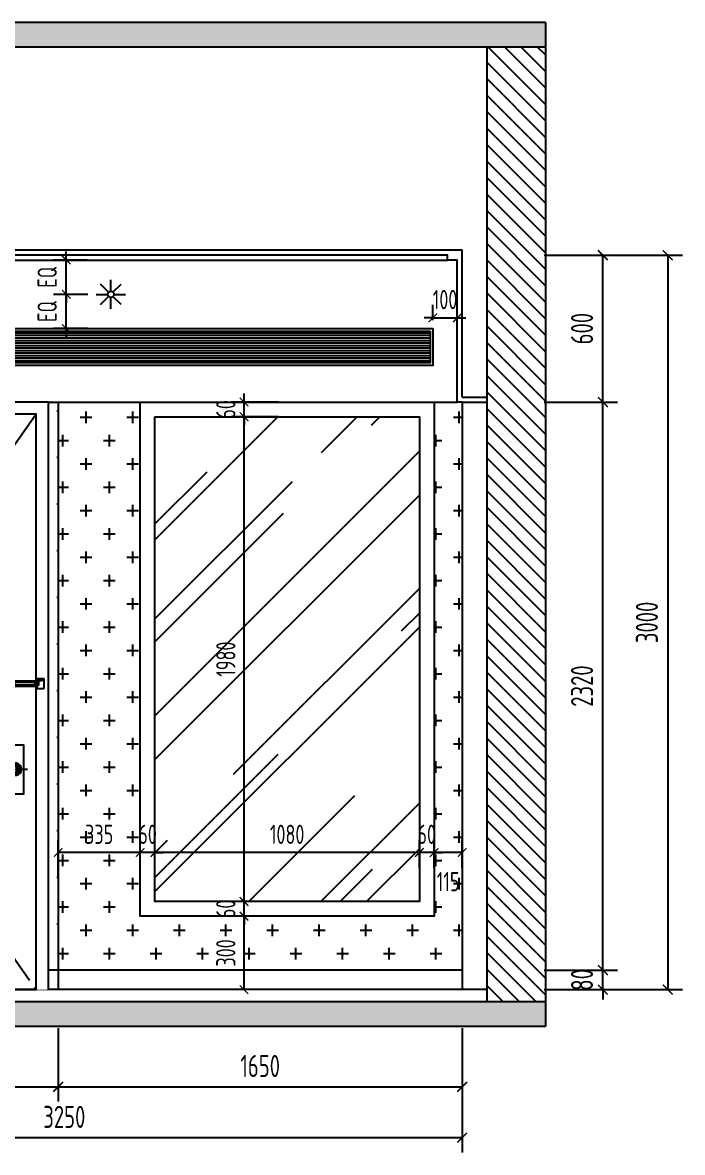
# Model space of a CAD drawing. Header units: millimetres. Extents: x 84706 to 155398, y -6776 to 36429.
# Drawn here: x 132734 to 135428, y 21572 to 26187 of the extents above; entities that cross this region are included whole.
import ezdxf

# ---------------------------------------------------------------- set-up
doc = ezdxf.new("R2010")
doc.units = ezdxf.units.MM
doc.set_wipeout_variables(frame=1)
doc.linetypes.add('HIDDEN2', pattern=[0.1875, 0.125, -0.0625])
doc.linetypes.add('门开启线', pattern=[246.186284, 154.07819, -35.789775, 5.864009, -50.45431])
doc.layers.get('Defpoints').update_dxf_attribs({"color": 250})
for name, color, linetype in [('DD2-【地坪造型线】Floor', 251, 'Continuous'), ('EE1-【立面造型线（近看）】Elevation modelling line', 144, 'Continuous'), ('EE5-【立面楼板、墙体】Eloorslab_wall', 150, 'Continuous'), ('EE7-【立面填充】Hatch', 250, 'Continuous'), ('EE8-【立面完成线】Finish', 20, 'Continuous'), ('EL-FURN', 30, 'Continuous'), ('EL-立面看线', 30, 'Continuous'), ('EL-立面看线(稍粗）', 1, 'Continuous'), ('EL-立面细线', 142, 'Continuous'), ('EL-立面造型', 30, 'Continuous'), ('P-04-天花Ceiling AC', 14, 'Continuous'), ('P-04-天花Ceiling Lighting', 1, 'Continuous'), ('STEEL', 142, 'Continuous')]:
    doc.layers.add(name, color=color, linetype=linetype)
doc.styles.add('尺寸标注', font='ARCHS.SHX', dxfattribs={"width": 0.8})
doc.dimstyles.new('海龙1：25', dxfattribs={"dimscale": 25, "dimtxt": 2.25, "dimasz": 1, "dimexe": 1.5, "dimexo": 1, "dimgap": 1, "dimtad": 1, "dimdec": 0, "dimrnd": 5, "dimdsep": 46, "dimtxsty": '尺寸标注', "dimblk": 'ARCHTICK', "dimblk1": 'ARCHTICK', "dimblk2": 'ARCHTICK', "dimcen": 1, "dimclrd": 44, "dimclre": 44, "dimclrt": 2, "dimadec": 0, "dimazin": 0, "dimtfac": 1, "dimtdec": 0, "dimtix": 1, "dimtmove": 2, "dimatfit": 3, "dimldrblk": 'hl_arrow2', "dimfxl": 0, "dimarcsym": 0})

# ---------------------------------------------------------------- blocks, each defined once
blk = doc.blocks.new('*U845')
at = {"layer": 'EE7-【立面填充】Hatch'}
h = blk.add_hatch(dxfattribs=at)
h.set_pattern_fill('YPSGT-钢筋混凝土', color=256, scale=200, pattern_type=2)
h.set_pattern_definition([(45, (59659.6, 1136.84), (-28.284271, 28.284271), []), (50, (59659.6, 1136.84), (143.45204, -12.55044), [15, -165]), (355, (59659.6, 1136.84), (-27.75027, 150.43842), [12, -132]), (100.4514, (59671.55, 1135.8), (115.70187, 137.8879), [12.74804, -140.22842]), (46.1842, (59659.6, 1176.84), (213.44822, -33.1038), [22.5, -247.5]), (96.6356, (59677.39, 1174.08), (186.93254, 194.82358), [19.12206, -210.3426]), (351.1842, (59659.6, 1176.84), (186.9324, 194.82373), [18, -198]), (21, (59679.6, 1166.84), (119.38141, -80.52379), [15, -165]), (326, (59679.6, 1166.84), (48.66306, 145.03), [12, -132]), (71.4514, (59689.55, 1160.13), (168.04452, 64.5061), [12.74804, -140.22842]), (37.5, (59659.6, 1136.84), (2.431971, 66.57877), [0, -130.4, 0, -134, 0, -132.5]), (7.5, (59659.6, 1136.84), (52.613907, 78.882342), [0, -76.4, 0, -127.4, 0, -50.5]), (327.5, (59615, 1136.84), (106.764487, -4.510974), [0, -50, 0, -156, 0, -207]), (317.5, (59595, 1136.84), (116.637234, 20.020996), [0, -65, 0, -103.6, 0, -147])])
h.paths.add_polyline_path([(152339.9, -85929), (148509.9, -85929), (148509.9, -86029), (152339.9, -86029)])
h.paths.add_polyline_path([(152339.9, -82029), (152339.9, -81929), (148509.9, -81929), (148509.9, -82029)])
h = blk.add_hatch(dxfattribs=at)
h.set_pattern_fill('ANSI31', color=256, scale=15)
h.set_pattern_definition([(45, (153217.076, -84447.61), (-33.67596, 33.67596), [])])
h.paths.add_polyline_path([(152339.9, -85929), (152339.9, -82029), (152099.9, -82029), (152099.9, -85929)])
h.paths.add_polyline_path([(148509.9, -85929), (148749.9, -85929), (148749.9, -82029), (148509.9, -82029)])
at = {"layer": 'EE5-【立面楼板、墙体】Eloorslab_wall'}
for p, q in [((148509.9, -81929), (148509.9, -86029)), ((148509.9, -81929), (152339.9, -81929)), ((152339.9, -81929), (152339.9, -82029)), ((148509.9, -82029), (152339.9, -82029)), ((148749.9, -82029), (148749.9, -85929)), ((152099.9, -82029), (152099.9, -85929)), ((152339.9, -82029), (152339.9, -85929)), ((148509.9, -85929), (152339.9, -85929)), ((152339.9, -85929), (152339.9, -86029)), ((148509.9, -86029), (152339.9, -86029))]:
    blk.add_line(p, q, dxfattribs=at)
at = {"layer": 'EE8-【立面完成线】Finish'}
blk.add_line((148749.9, -85879), (152099.9, -85879), dxfattribs=at)
blk = doc.blocks.new('MT顶部喷淋')
at = {"layer": 'P-04-天花Ceiling Lighting', "color": 1}
for p, q in [((0, 25), (0, 118.7)), ((-17.7, 17.7), (-83.9, 83.9)), ((17.7, 17.7), (83.9, 83.9)), ((118.7, 0), (25, 0)), ((-25, 0), (-118.7, 0)), ((-83.9, -83.9), (-17.7, -17.7)), ((0, -118.7), (0, -25)), ((83.9, -83.9), (17.7, -17.7))]:
    blk.add_line(p, q, dxfattribs=at)
at = {"layer": 'P-04-天花Ceiling Lighting', "color": 1, "extrusion": (0, 0, -1)}
blk.add_ellipse((0, 0), major_axis=(-17.7, 17.7), ratio=1, start_param=5.890193371362064, end_param=12.17337867854165, dxfattribs=at)
blk = doc.blocks.new('_ArchTick')
at = {"color": 2, "linetype": 'ByBlock', "const_width": 0.15}
blk.add_lwpolyline([(-0.5, -0.5), (0.5, 0.5)], dxfattribs=at)
blk = doc.blocks.new('*D875')
at = {"layer": 'Defpoints', "color": 0, "transparency": 16777216}
for p in [(131879.1, 22236.7), (132879.1, 22236.7), (132879.1, 21839.8)]:
    blk.add_point(p, dxfattribs=at)
at = {"layer": 'EE1-【立面造型线（近看）】Elevation modelling line', "color": 44, "lineweight": -2, "transparency": 16777216}
for p, q in [((131879.1, 22079.8), (131879.1, 21779.8)), ((132879.1, 22079.8), (132879.1, 21779.8)), ((131879.1, 21839.8), (132879.1, 21839.8))]:
    blk.add_line(p, q, dxfattribs=at)
at = {"layer": 'EE1-【立面造型线（近看）】Elevation modelling line', "color": 44, "lineweight": -2, "transparency": 16777216, "xscale": 40, "yscale": 40, "zscale": 40, "rotation": 180}
blk.add_blockref('_ArchTick', (131879.1, 21839.8), dxfattribs=at)
at = {"layer": 'EE1-【立面造型线（近看）】Elevation modelling line', "color": 44, "lineweight": -2, "transparency": 16777216, "xscale": 40, "yscale": 40, "zscale": 40}
blk.add_blockref('_ArchTick', (132879.1, 21839.8), dxfattribs=at)
at = {"layer": 'EE1-【立面造型线（近看）】Elevation modelling line', "color": 2, "transparency": 16777216, "insert": (132379.1, 21924.8), "char_height": 90, "attachment_point": 5, "style": '尺寸标注'}
blk.add_mtext('1000', dxfattribs=at)
blk = doc.blocks.new('hl_arrow2')
at = {"color": 2}
blk.add_line((-0.22, 0), (-1, 0), dxfattribs=at)
blk.add_lwpolyline([(-0.22, 0), (-0.86, -0.69), (-0.65, -0.86), (0, 0), (-0.65, 0.86), (-0.86, 0.69)], close=True, dxfattribs=at)
for points in [[(-0.86, 0.69), (-0.65, 0.86), (-0.22, 0), (0, 0)], [(-0.86, -0.69), (-0.65, -0.86), (-0.22, 0), (0, 0)]]:
    blk.add_solid(points, dxfattribs=at)
blk = doc.blocks.new('*D876')
at = {"layer": 'Defpoints', "color": 0, "transparency": 16777216}
for p in [(132879.1, 22236.7), (134529.1, 22236.7), (134529.1, 21839.8)]:
    blk.add_point(p, dxfattribs=at)
at = {"layer": 'EE1-【立面造型线（近看）】Elevation modelling line', "color": 44, "lineweight": -2, "transparency": 16777216}
for p, q in [((132879.1, 22079.8), (132879.1, 21779.8)), ((134529.1, 22079.8), (134529.1, 21779.8)), ((132879.1, 21839.8), (134529.1, 21839.8))]:
    blk.add_line(p, q, dxfattribs=at)
at = {"layer": 'EE1-【立面造型线（近看）】Elevation modelling line', "color": 44, "lineweight": -2, "transparency": 16777216, "xscale": 40, "yscale": 40, "zscale": 40, "rotation": 180}
blk.add_blockref('_ArchTick', (132879.1, 21839.8), dxfattribs=at)
at = {"layer": 'EE1-【立面造型线（近看）】Elevation modelling line', "color": 44, "lineweight": -2, "transparency": 16777216, "xscale": 40, "yscale": 40, "zscale": 40}
blk.add_blockref('_ArchTick', (134529.1, 21839.8), dxfattribs=at)
at = {"layer": 'EE1-【立面造型线（近看）】Elevation modelling line', "color": 2, "transparency": 16777216, "insert": (133704.1, 21924.8), "char_height": 90, "attachment_point": 5, "style": '尺寸标注'}
blk.add_mtext('1650', dxfattribs=at)
blk = doc.blocks.new('*D887')
at = {"layer": 'Defpoints', "color": 0, "transparency": 16777216}
for p in [(131279.1, 22236.7), (134529.1, 22236.7), (131279.1, 21631.9)]:
    blk.add_point(p, dxfattribs=at)
at = {"layer": 'EE1-【立面造型线（近看）】Elevation modelling line', "color": 44, "lineweight": -2, "transparency": 16777216}
for p, q in [((131279.1, 21871.9), (131279.1, 21571.9)), ((134529.1, 21871.9), (134529.1, 21571.9)), ((134529.1, 21631.9), (131279.1, 21631.9))]:
    blk.add_line(p, q, dxfattribs=at)
at = {"layer": 'EE1-【立面造型线（近看）】Elevation modelling line', "color": 44, "lineweight": -2, "transparency": 16777216, "xscale": 40, "yscale": 40, "zscale": 40, "rotation": 180}
blk.add_blockref('_ArchTick', (131279.1, 21631.9), dxfattribs=at)
at = {"layer": 'EE1-【立面造型线（近看）】Elevation modelling line', "color": 44, "lineweight": -2, "transparency": 16777216, "xscale": 40, "yscale": 40, "zscale": 40}
blk.add_blockref('_ArchTick', (134529.1, 21631.9), dxfattribs=at)
at = {"layer": 'EE1-【立面造型线（近看）】Elevation modelling line', "color": 2, "transparency": 16777216, "insert": (132904.1, 21716.9), "char_height": 90, "attachment_point": 5, "style": '尺寸标注'}
blk.add_mtext('3250', dxfattribs=at)
blk = doc.blocks.new('*D901')
at = {"layer": 'Defpoints', "color": 0, "transparency": 16777216}
for p in [(134529.1, 22316.7), (135103.5, 22316.7), (134529.1, 22236.7)]:
    blk.add_point(p, dxfattribs=at)
at = {"layer": 'EE1-【立面造型线（近看）】Elevation modelling line', "color": 44, "lineweight": -2, "transparency": 16777216}
for p, q in [((135103.5, 22316.7), (135103.5, 22356.7)), ((134863.5, 22316.7), (135163.5, 22316.7)), ((135103.5, 22236.7), (135103.5, 22316.7)), ((134863.5, 22236.7), (135163.5, 22236.7)), ((135103.5, 22236.7), (135103.5, 22196.7))]:
    blk.add_line(p, q, dxfattribs=at)
at = {"layer": 'EE1-【立面造型线（近看）】Elevation modelling line', "color": 44, "lineweight": -2, "transparency": 16777216, "xscale": 40, "yscale": 40, "zscale": 40}
for p, rotation in [((135103.5, 22316.7), 270), ((135103.5, 22236.7), 90)]:
    blk.add_blockref('_ArchTick', p, dxfattribs=dict(at, rotation=rotation))
at = {"layer": 'EE1-【立面造型线（近看）】Elevation modelling line', "color": 2, "transparency": 16777216, "insert": (135018.5, 22276.7), "char_height": 90, "attachment_point": 5, "rotation": 90, "style": '尺寸标注'}
blk.add_mtext('80', dxfattribs=at)
blk = doc.blocks.new('*D902')
at = {"layer": 'Defpoints', "color": 0, "transparency": 16777216}
for p in [(134509.1, 24636.7), (135103.5, 24636.7), (134529.1, 22316.7)]:
    blk.add_point(p, dxfattribs=at)
at = {"layer": 'EE1-【立面造型线（近看）】Elevation modelling line', "color": 44, "lineweight": -2, "transparency": 16777216}
for p, q in [((134863.5, 24636.7), (135163.5, 24636.7)), ((135103.5, 22316.7), (135103.5, 24636.7)), ((134863.5, 22316.7), (135163.5, 22316.7))]:
    blk.add_line(p, q, dxfattribs=at)
at = {"layer": 'EE1-【立面造型线（近看）】Elevation modelling line', "color": 44, "lineweight": -2, "transparency": 16777216, "xscale": 40, "yscale": 40, "zscale": 40}
for p, rotation in [((135103.5, 24636.7), 90), ((135103.5, 22316.7), 270)]:
    blk.add_blockref('_ArchTick', p, dxfattribs=dict(at, rotation=rotation))
at = {"layer": 'EE1-【立面造型线（近看）】Elevation modelling line', "color": 2, "transparency": 16777216, "insert": (135018.5, 23476.7), "char_height": 90, "attachment_point": 5, "rotation": 90, "style": '尺寸标注'}
blk.add_mtext('2320', dxfattribs=at)
blk = doc.blocks.new('*D903')
at = {"layer": 'Defpoints', "color": 0, "transparency": 16777216}
for p in [(134469.1, 25236.7), (135103.5, 25236.7), (134509.1, 24636.7)]:
    blk.add_point(p, dxfattribs=at)
at = {"layer": 'EE1-【立面造型线（近看）】Elevation modelling line', "color": 44, "lineweight": -2, "transparency": 16777216}
for p, q in [((134863.5, 25236.7), (135163.5, 25236.7)), ((135103.5, 24636.7), (135103.5, 25236.7)), ((134863.5, 24636.7), (135163.5, 24636.7))]:
    blk.add_line(p, q, dxfattribs=at)
at = {"layer": 'EE1-【立面造型线（近看）】Elevation modelling line', "color": 44, "lineweight": -2, "transparency": 16777216, "xscale": 40, "yscale": 40, "zscale": 40}
for p, rotation in [((135103.5, 25236.7), 90), ((135103.5, 24636.7), 270)]:
    blk.add_blockref('_ArchTick', p, dxfattribs=dict(at, rotation=rotation))
at = {"layer": 'EE1-【立面造型线（近看）】Elevation modelling line', "color": 2, "transparency": 16777216, "insert": (135018.5, 24936.7), "char_height": 90, "attachment_point": 5, "rotation": 90, "style": '尺寸标注'}
blk.add_mtext('600', dxfattribs=at)
blk = doc.blocks.new('*D904')
at = {"layer": 'Defpoints', "color": 0, "transparency": 16777216}
for p in [(134469.1, 25236.7), (134529.1, 22236.7), (135368.4, 22236.7)]:
    blk.add_point(p, dxfattribs=at)
at = {"layer": 'EE1-【立面造型线（近看）】Elevation modelling line', "color": 44, "lineweight": -2, "transparency": 16777216}
for p, q in [((135128.4, 25236.7), (135428.4, 25236.7)), ((135368.4, 25236.7), (135368.4, 22236.7)), ((135128.4, 22236.7), (135428.4, 22236.7))]:
    blk.add_line(p, q, dxfattribs=at)
at = {"layer": 'EE1-【立面造型线（近看）】Elevation modelling line', "color": 44, "lineweight": -2, "transparency": 16777216, "xscale": 40, "yscale": 40, "zscale": 40}
for p, rotation in [((135368.4, 25236.7), 90), ((135368.4, 22236.7), 270)]:
    blk.add_blockref('_ArchTick', p, dxfattribs=dict(at, rotation=rotation))
at = {"layer": 'EE1-【立面造型线（近看）】Elevation modelling line', "color": 2, "transparency": 16777216, "insert": (135283.4, 23736.7), "char_height": 90, "attachment_point": 5, "rotation": 90, "style": '尺寸标注'}
blk.add_mtext('3000', dxfattribs=at)
blk = doc.blocks.new('*D986')
at = {"layer": 'Defpoints', "color": 0, "transparency": 16777216}
for p in [(133638.1, 22536.7), (133759, 22536.7), (133759, 22236.7)]:
    blk.add_point(p, dxfattribs=at)
at = {"layer": 'EE1-【立面造型线（近看）】Elevation modelling line', "color": 44, "lineweight": -2, "transparency": 16777216}
for p, q in [((133724, 22536.7), (133585.6, 22536.7)), ((133638.1, 22236.7), (133638.1, 22536.7)), ((133724, 22236.7), (133585.6, 22236.7))]:
    blk.add_line(p, q, dxfattribs=at)
at = {"layer": 'EE1-【立面造型线（近看）】Elevation modelling line', "color": 44, "lineweight": -2, "transparency": 16777216, "xscale": 35, "yscale": 35, "zscale": 35}
for p, rotation in [((133638.1, 22536.7), 90), ((133638.1, 22236.7), 270)]:
    blk.add_blockref('_ArchTick', p, dxfattribs=dict(at, rotation=rotation))
at = {"layer": 'EE1-【立面造型线（近看）】Elevation modelling line', "color": 2, "transparency": 16777216, "insert": (133563.7, 22386.7), "char_height": 78.75, "attachment_point": 5, "rotation": 90, "style": '尺寸标注'}
blk.add_mtext('300', dxfattribs=at)
blk = doc.blocks.new('*D987')
at = {"layer": 'Defpoints', "color": 0, "transparency": 16777216}
for p in [(133638.1, 22596.7), (133814.1, 22596.7), (133759, 22536.7)]:
    blk.add_point(p, dxfattribs=at)
at = {"layer": 'EE1-【立面造型线（近看）】Elevation modelling line', "color": 44, "lineweight": -2, "transparency": 16777216}
for p, q in [((133638.1, 22596.7), (133638.1, 22631.7)), ((133779.1, 22596.7), (133585.6, 22596.7)), ((133638.1, 22536.7), (133638.1, 22596.7)), ((133724, 22536.7), (133585.6, 22536.7)), ((133638.1, 22536.7), (133638.1, 22501.7))]:
    blk.add_line(p, q, dxfattribs=at)
at = {"layer": 'EE1-【立面造型线（近看）】Elevation modelling line', "color": 44, "lineweight": -2, "transparency": 16777216, "xscale": 35, "yscale": 35, "zscale": 35}
for p, rotation in [((133638.1, 22596.7), 270), ((133638.1, 22536.7), 90)]:
    blk.add_blockref('_ArchTick', p, dxfattribs=dict(at, rotation=rotation))
at = {"layer": 'EE1-【立面造型线（近看）】Elevation modelling line', "color": 2, "transparency": 16777216, "insert": (133563.7, 22566.7), "char_height": 78.75, "attachment_point": 5, "rotation": 90, "style": '尺寸标注'}
blk.add_mtext('60', dxfattribs=at)
blk = doc.blocks.new('*D988')
at = {"layer": 'Defpoints', "color": 0, "transparency": 16777216}
for p in [(133638.1, 24576.7), (133814.1, 24576.7), (133814.1, 22596.7)]:
    blk.add_point(p, dxfattribs=at)
at = {"layer": 'EE1-【立面造型线（近看）】Elevation modelling line', "color": 44, "lineweight": -2, "transparency": 16777216}
for p, q in [((133779.1, 24576.7), (133585.6, 24576.7)), ((133638.1, 22596.7), (133638.1, 24576.7)), ((133779.1, 22596.7), (133585.6, 22596.7))]:
    blk.add_line(p, q, dxfattribs=at)
at = {"layer": 'EE1-【立面造型线（近看）】Elevation modelling line', "color": 44, "lineweight": -2, "transparency": 16777216, "xscale": 35, "yscale": 35, "zscale": 35}
for p, rotation in [((133638.1, 24576.7), 90), ((133638.1, 22596.7), 270)]:
    blk.add_blockref('_ArchTick', p, dxfattribs=dict(at, rotation=rotation))
at = {"layer": 'EE1-【立面造型线（近看）】Elevation modelling line', "color": 2, "transparency": 16777216, "insert": (133563.7, 23586.7), "char_height": 78.75, "attachment_point": 5, "rotation": 90, "style": '尺寸标注'}
blk.add_mtext('1980', dxfattribs=at)
blk = doc.blocks.new('*D989')
at = {"layer": 'Defpoints', "color": 0, "transparency": 16777216}
for p in [(133638.1, 24636.7), (133814.1, 24636.7), (133814.1, 24576.7)]:
    blk.add_point(p, dxfattribs=at)
at = {"layer": 'EE1-【立面造型线（近看）】Elevation modelling line', "color": 44, "lineweight": -2, "transparency": 16777216}
for p, q in [((133638.1, 24636.7), (133638.1, 24671.7)), ((133779.1, 24636.7), (133585.6, 24636.7)), ((133638.1, 24576.7), (133638.1, 24636.7)), ((133779.1, 24576.7), (133585.6, 24576.7)), ((133638.1, 24576.7), (133638.1, 24541.7))]:
    blk.add_line(p, q, dxfattribs=at)
at = {"layer": 'EE1-【立面造型线（近看）】Elevation modelling line', "color": 44, "lineweight": -2, "transparency": 16777216, "xscale": 35, "yscale": 35, "zscale": 35}
for p, rotation in [((133638.1, 24636.7), 270), ((133638.1, 24576.7), 90)]:
    blk.add_blockref('_ArchTick', p, dxfattribs=dict(at, rotation=rotation))
at = {"layer": 'EE1-【立面造型线（近看）】Elevation modelling line', "color": 2, "transparency": 16777216, "insert": (133563.7, 24606.7), "char_height": 78.75, "attachment_point": 5, "rotation": 90, "style": '尺寸标注'}
blk.add_mtext('60', dxfattribs=at)
blk = doc.blocks.new('*D990')
at = {"layer": 'Defpoints', "color": 0, "transparency": 16777216}
for p in [(134414.1, 22796.7), (134414.1, 22699.3), (134529.1, 22699.3)]:
    blk.add_point(p, dxfattribs=at)
at = {"layer": 'EE1-【立面造型线（近看）】Elevation modelling line', "color": 44, "lineweight": -2, "transparency": 16777216}
for p, q in [((134414.1, 22734.3), (134414.1, 22849.2)), ((134529.1, 22734.3), (134529.1, 22849.2)), ((134529.1, 22796.7), (134414.1, 22796.7))]:
    blk.add_line(p, q, dxfattribs=at)
at = {"layer": 'EE1-【立面造型线（近看）】Elevation modelling line', "color": 44, "lineweight": -2, "transparency": 16777216, "xscale": 35, "yscale": 35, "zscale": 35, "rotation": 180}
blk.add_blockref('_ArchTick', (134414.1, 22796.7), dxfattribs=at)
at = {"layer": 'EE1-【立面造型线（近看）】Elevation modelling line', "color": 44, "lineweight": -2, "transparency": 16777216, "xscale": 35, "yscale": 35, "zscale": 35}
blk.add_blockref('_ArchTick', (134529.1, 22796.7), dxfattribs=at)
at = {"layer": 'EE1-【立面造型线（近看）】Elevation modelling line', "color": 2, "transparency": 16777216, "insert": (134471.6, 22677.8), "char_height": 78.75, "attachment_point": 5, "style": '尺寸标注'}
blk.add_mtext('115', dxfattribs=at)
blk = doc.blocks.new('*D991')
at = {"layer": 'Defpoints', "color": 0, "transparency": 16777216}
for p in [(134354.1, 22796.7), (134354.1, 22699.3), (134414.1, 22699.3)]:
    blk.add_point(p, dxfattribs=at)
at = {"layer": 'EE1-【立面造型线（近看）】Elevation modelling line', "color": 44, "lineweight": -2, "transparency": 16777216}
for p, q in [((134354.1, 22734.3), (134354.1, 22849.2)), ((134414.1, 22734.3), (134414.1, 22849.2)), ((134354.1, 22796.7), (134319.1, 22796.7)), ((134414.1, 22796.7), (134354.1, 22796.7)), ((134414.1, 22796.7), (134449.1, 22796.7))]:
    blk.add_line(p, q, dxfattribs=at)
at = {"layer": 'EE1-【立面造型线（近看）】Elevation modelling line', "color": 44, "lineweight": -2, "transparency": 16777216, "xscale": 35, "yscale": 35, "zscale": 35}
blk.add_blockref('_ArchTick', (134354.1, 22796.7), dxfattribs=at)
at = {"layer": 'EE1-【立面造型线（近看）】Elevation modelling line', "color": 44, "lineweight": -2, "transparency": 16777216, "xscale": 35, "yscale": 35, "zscale": 35, "rotation": 180}
blk.add_blockref('_ArchTick', (134414.1, 22796.7), dxfattribs=at)
at = {"layer": 'EE1-【立面造型线（近看）】Elevation modelling line', "color": 2, "transparency": 16777216, "insert": (134384.1, 22871.1), "char_height": 78.75, "attachment_point": 5, "style": '尺寸标注'}
blk.add_mtext('60', dxfattribs=at)
blk = doc.blocks.new('*D992')
at = {"layer": 'Defpoints', "color": 0, "transparency": 16777216}
for p in [(133274.1, 22796.7), (133274.1, 22675.6), (134354.1, 22699.3)]:
    blk.add_point(p, dxfattribs=at)
at = {"layer": 'EE1-【立面造型线（近看）】Elevation modelling line', "color": 44, "lineweight": -2, "transparency": 16777216}
for p, q in [((133274.1, 22710.6), (133274.1, 22849.2)), ((134354.1, 22734.3), (134354.1, 22849.2)), ((134354.1, 22796.7), (133274.1, 22796.7))]:
    blk.add_line(p, q, dxfattribs=at)
at = {"layer": 'EE1-【立面造型线（近看）】Elevation modelling line', "color": 44, "lineweight": -2, "transparency": 16777216, "xscale": 35, "yscale": 35, "zscale": 35, "rotation": 180}
blk.add_blockref('_ArchTick', (133274.1, 22796.7), dxfattribs=at)
at = {"layer": 'EE1-【立面造型线（近看）】Elevation modelling line', "color": 44, "lineweight": -2, "transparency": 16777216, "xscale": 35, "yscale": 35, "zscale": 35}
blk.add_blockref('_ArchTick', (134354.1, 22796.7), dxfattribs=at)
at = {"layer": 'EE1-【立面造型线（近看）】Elevation modelling line', "color": 2, "transparency": 16777216, "insert": (133814.1, 22871.1), "char_height": 78.75, "attachment_point": 5, "style": '尺寸标注'}
blk.add_mtext('1080', dxfattribs=at)
blk = doc.blocks.new('*D993')
at = {"layer": 'Defpoints', "color": 0, "transparency": 16777216}
for p in [(133214.1, 22796.7), (133214.1, 22675.6), (133274.1, 22675.6)]:
    blk.add_point(p, dxfattribs=at)
at = {"layer": 'EE1-【立面造型线（近看）】Elevation modelling line', "color": 44, "lineweight": -2, "transparency": 16777216}
for p, q in [((133214.1, 22710.6), (133214.1, 22849.2)), ((133274.1, 22710.6), (133274.1, 22849.2)), ((133214.1, 22796.7), (133179.1, 22796.7)), ((133274.1, 22796.7), (133214.1, 22796.7)), ((133274.1, 22796.7), (133309.1, 22796.7))]:
    blk.add_line(p, q, dxfattribs=at)
at = {"layer": 'EE1-【立面造型线（近看）】Elevation modelling line', "color": 44, "lineweight": -2, "transparency": 16777216, "xscale": 35, "yscale": 35, "zscale": 35}
blk.add_blockref('_ArchTick', (133214.1, 22796.7), dxfattribs=at)
at = {"layer": 'EE1-【立面造型线（近看）】Elevation modelling line', "color": 44, "lineweight": -2, "transparency": 16777216, "xscale": 35, "yscale": 35, "zscale": 35, "rotation": 180}
blk.add_blockref('_ArchTick', (133274.1, 22796.7), dxfattribs=at)
at = {"layer": 'EE1-【立面造型线（近看）】Elevation modelling line', "color": 2, "transparency": 16777216, "insert": (133244.1, 22871.1), "char_height": 78.75, "attachment_point": 5, "style": '尺寸标注'}
blk.add_mtext('60', dxfattribs=at)
blk = doc.blocks.new('*D994')
at = {"layer": 'Defpoints', "color": 0, "transparency": 16777216}
for p in [(132879.1, 22796.7), (132879.1, 22662.4), (133214.1, 22675.6)]:
    blk.add_point(p, dxfattribs=at)
at = {"layer": 'EE1-【立面造型线（近看）】Elevation modelling line', "color": 44, "lineweight": -2, "transparency": 16777216}
for p, q in [((132879.1, 22697.4), (132879.1, 22849.2)), ((133214.1, 22710.6), (133214.1, 22849.2)), ((133214.1, 22796.7), (132879.1, 22796.7))]:
    blk.add_line(p, q, dxfattribs=at)
at = {"layer": 'EE1-【立面造型线（近看）】Elevation modelling line', "color": 44, "lineweight": -2, "transparency": 16777216, "xscale": 35, "yscale": 35, "zscale": 35, "rotation": 180}
blk.add_blockref('_ArchTick', (132879.1, 22796.7), dxfattribs=at)
at = {"layer": 'EE1-【立面造型线（近看）】Elevation modelling line', "color": 44, "lineweight": -2, "transparency": 16777216, "xscale": 35, "yscale": 35, "zscale": 35}
blk.add_blockref('_ArchTick', (133214.1, 22796.7), dxfattribs=at)
at = {"layer": 'EE1-【立面造型线（近看）】Elevation modelling line', "color": 2, "transparency": 16777216, "insert": (133046.6, 22871.1), "char_height": 78.75, "attachment_point": 5, "style": '尺寸标注'}
blk.add_mtext('335', dxfattribs=at)
blk = doc.blocks.new('*D1000')
at = {"layer": 'Defpoints', "color": 0, "transparency": 16777216}
for p in [(134509.1, 24980.8), (134409.1, 24936.7), (134509.1, 24936.7)]:
    blk.add_point(p, dxfattribs=at)
at = {"layer": 'EE1-【立面造型线（近看）】Elevation modelling line', "color": 44, "lineweight": -2, "transparency": 16777216}
for p, q in [((134409.1, 24971.7), (134409.1, 25033.3)), ((134509.1, 24971.7), (134509.1, 25033.3)), ((134409.1, 24980.8), (134374.1, 24980.8)), ((134409.1, 24980.8), (134509.1, 24980.8)), ((134509.1, 24980.8), (134544.1, 24980.8))]:
    blk.add_line(p, q, dxfattribs=at)
at = {"layer": 'EE1-【立面造型线（近看）】Elevation modelling line', "color": 44, "lineweight": -2, "transparency": 16777216, "xscale": 35, "yscale": 35, "zscale": 35}
blk.add_blockref('_ArchTick', (134409.1, 24980.8), dxfattribs=at)
at = {"layer": 'EE1-【立面造型线（近看）】Elevation modelling line', "color": 44, "lineweight": -2, "transparency": 16777216, "xscale": 35, "yscale": 35, "zscale": 35, "rotation": 180}
blk.add_blockref('_ArchTick', (134509.1, 24980.8), dxfattribs=at)
at = {"layer": 'EE1-【立面造型线（近看）】Elevation modelling line', "color": 2, "transparency": 16777216, "insert": (134459.1, 25055.2), "char_height": 78.75, "attachment_point": 5, "style": '尺寸标注'}
blk.add_mtext('100', dxfattribs=at)
blk = doc.blocks.new('*D1002')
at = {"layer": 'Defpoints', "color": 0, "transparency": 16777216}
for p in [(132912.3, 25076.7), (133034.8, 25076.7), (133034.8, 24936.7)]:
    blk.add_point(p, dxfattribs=at)
at = {"layer": 'EE1-【立面造型线（近看）】Elevation modelling line', "color": 44, "lineweight": -2, "transparency": 16777216}
for p, q in [((132912.3, 25076.7), (132912.3, 25111.7)), ((132999.8, 25076.7), (132859.8, 25076.7)), ((132912.3, 24936.7), (132912.3, 25076.7)), ((132999.8, 24936.7), (132859.8, 24936.7)), ((132912.3, 24936.7), (132912.3, 24901.7))]:
    blk.add_line(p, q, dxfattribs=at)
at = {"layer": 'EE1-【立面造型线（近看）】Elevation modelling line', "color": 44, "lineweight": -2, "transparency": 16777216, "xscale": 35, "yscale": 35, "zscale": 35}
for p, rotation in [((132912.3, 25076.7), 270), ((132912.3, 24936.7), 90)]:
    blk.add_blockref('_ArchTick', p, dxfattribs=dict(at, rotation=rotation))
at = {"layer": 'EE1-【立面造型线（近看）】Elevation modelling line', "color": 2, "transparency": 16777216, "insert": (132834.2, 25006.7), "char_height": 78.75, "attachment_point": 5, "rotation": 90, "style": '尺寸标注'}
blk.add_mtext('EQ', dxfattribs=at)
blk = doc.blocks.new('*D1003')
at = {"layer": 'Defpoints', "color": 0, "transparency": 16777216}
for p in [(132912.3, 25216.7), (133032.3, 25216.7), (133034.8, 25076.7)]:
    blk.add_point(p, dxfattribs=at)
at = {"layer": 'EE1-【立面造型线（近看）】Elevation modelling line', "color": 44, "lineweight": -2, "transparency": 16777216}
for p, q in [((132912.3, 25216.7), (132912.3, 25251.7)), ((132997.3, 25216.7), (132859.8, 25216.7)), ((132912.3, 25076.7), (132912.3, 25216.7)), ((132999.8, 25076.7), (132859.8, 25076.7)), ((132912.3, 25076.7), (132912.3, 25041.7))]:
    blk.add_line(p, q, dxfattribs=at)
at = {"layer": 'EE1-【立面造型线（近看）】Elevation modelling line', "color": 44, "lineweight": -2, "transparency": 16777216, "xscale": 35, "yscale": 35, "zscale": 35}
for p, rotation in [((132912.3, 25216.7), 270), ((132912.3, 25076.7), 90)]:
    blk.add_blockref('_ArchTick', p, dxfattribs=dict(at, rotation=rotation))
at = {"layer": 'EE1-【立面造型线（近看）】Elevation modelling line', "color": 2, "transparency": 16777216, "insert": (132834.2, 25146.7), "char_height": 78.75, "attachment_point": 5, "rotation": 90, "style": '尺寸标注'}
blk.add_mtext('EQ', dxfattribs=at)
blk = doc.blocks.new('A$C0D1D0B44')
at = {"layer": 'EL-立面细线', "ltscale": 0.5}
blk.add_line((-157.1, 25), (49.8, 25), dxfattribs=at)
at = {"layer": 'EL-立面细线', "ltscale": 200}
blk.add_lwpolyline([(-35, 15.2), (-35, -75.8), (35, -75.8), (35, 124), (-35, 124), (-35, 36.3)], dxfattribs=at)
blk.add_lwpolyline([(-20, 15), (0, 15, 1), (0, 35), (-20, 35, -0.036098), (-68.4, 41.7, 0.121386), (-125, 40, 0.140776), (-136.1, 32.4, 0.830049), (-130, 25, -0.183636), (-91.5, 26.2, 0.088987)], format="xyb", close=True, dxfattribs=at)
for radius, start, end in [(25, 203.6888, 155.9213), (17.5, 214.0674, 146.4058)]:
    blk.add_arc((0, 25), radius, start, end, dxfattribs=at)
blk = doc.blocks.new('*U855')
blk.add_wipeout([(0, -50), (0, 870), (2400, 870), (2400, -50)])
at = {"layer": 'EL-立面看线'}
blk.add_lwpolyline([(0, -50), (2400, -50), (2400, 870), (0, 870)], dxfattribs=at)
blk.add_lwpolyline([(0, 0), (2350, 0), (2350, 820), (0, 820)], close=True, dxfattribs=at)
at = {"layer": 'EL-立面看线(稍粗）', "linetype": '门开启线'}
blk.add_line((2350, 0), (1175, 820), dxfattribs=at)
blk.add_lwpolyline([(1175, 820), (0, 0), (0, 0), (0, 820), (1175, 820)], dxfattribs=at)
at = {"layer": 'STEEL'}
for p, q in [((1230, -2.5), (1230, -32.5)), ((1270, -2.5), (1230, -2.5)), ((1230, -32.5), (1270, -32.5)), ((1242, -9.5), (1242, -2.5)), ((1258, -9.5), (1242, -9.5)), ((1258, -9.5), (1258, -2.5)), ((1262, -24.5), (1262, -6.5)), ((1267, -6.5), (1262, -6.5)), ((1267, -9.5), (1262, -9.5)), ((1262, -15.5), (1267, -15.5)), ((1262, -21), (1267, -21)), ((1267, -24.5), (1262, -24.5)), ((1267, -24.5), (1267, -6.5)), ((1270, -32.5), (1270, -2.5))]:
    blk.add_line(p, q, dxfattribs=at)
at = {"layer": 'STEEL', "linetype": 'HIDDEN2'}
for points in [[(2285, 476), (2285, 729), (2335, 729), (2335, 476)], [(2347, 369), (2347, 729), (2364, 729), (2364, 369)]]:
    blk.add_lwpolyline(points, close=True, dxfattribs=at)
at = {"layer": 'STEEL'}
blk.add_lwpolyline([(1240, 88.9), (1240, 0), (1260, 0), (1260, 88.9, 0.414214), (1255, 93.9), (1245, 93.9, 0.414214)], format="xyb", close=True, dxfattribs=at)
blk.add_lwpolyline([(1245, 88.9), (1245, 5), (1255, 5), (1255, 88.9)], close=True, dxfattribs=at)
at = {"rotation": 270}
blk.add_blockref('A$C0D1D0B44', (875, 85), dxfattribs=at)

msp = doc.modelspace()

# ---------------------------------------------------------------- hatches: boundary and pattern name
at = {"layer": 'DD2-【地坪造型线】Floor'}
h = msp.add_hatch(dxfattribs=at)
h.set_pattern_fill('AR-RROOF', color=250, scale=20, angle=45)
h.paths.add_polyline_path([(134354.1, 24576.7), (133274.1, 24576.7), (133274.1, 22596.7), (134354.1, 22596.7)])
at = {"layer": 'EE1-【立面造型线（近看）】Elevation modelling line'}
h = msp.add_hatch(dxfattribs=at)
h.set_pattern_fill('CROSS', color=250, scale=15, double=1)
h.set_pattern_definition([(0, (0, 5837.2), (95.25, 95.25), [47.625, -142.875]), (90, (23.81, 5813.39), (-95.25, 95.25), [47.625, -142.875])])
h.paths.add_polyline_path([(132879.1, 24636.7), (132839.1, 24636.7), (132839.1, 22316.7), (132879.1, 22316.7)])
h = msp.add_hatch(dxfattribs=at)
h.set_pattern_fill('CROSS', color=250, scale=15, double=1)
h.paths.add_polyline_path([(133214.1, 24636.7), (132879.1, 24636.7), (132879.1, 22316.7), (134529.1, 22316.7), (134529.1, 24636.7), (134509.1, 24636.7), (134414.1, 24636.7), (134414.1, 22536.7), (133214.1, 22536.7)])
at = {"layer": 'P-04-天花Ceiling AC'}
h = msp.add_hatch(dxfattribs=at)
h.set_pattern_fill('_USER', color=250, scale=10.24, style=0, pattern_type=0)
h.set_pattern_definition([(180, (-800605.686, -268968.414), (0, 10.24), [])])
h.paths.add_polyline_path([(134398.9, 24926.5), (134398.9, 24796.9), (131789.3, 24796.9), (131789.3, 24926.5)])

# ---------------------------------------------------------------- linework, layer by layer
at = {"layer": 'EE1-【立面造型线（近看）】Elevation modelling line'}
msp.add_line((132879.1, 24636.7), (132879.1, 22236.7), dxfattribs=at)
at = {"layer": 'EE8-【立面完成线】Finish'}
for q in [(134529.1, 22236.7), (134629.1, 24636.7)]:
    msp.add_line((134529.1, 24636.7), q, dxfattribs=at)
at = {"layer": 'EL-FURN', "color": 4}
msp.add_line((134529.1, 24656.7), (134629.1, 24656.7), dxfattribs=at)
msp.add_lwpolyline([(134529.1, 24656.7), (134529.1, 25256.7), (134489.1, 25256.7), (134489.1, 25256.7), (131699.1, 25256.7), (131699.1, 25256.7), (131659.1, 25256.7), (131659.1, 24656.7), (131599.1, 24656.7), (131599.1, 24856.7), (131279.1, 24856.7)], dxfattribs=at)
at = {"layer": 'EL-FURN'}
msp.add_lwpolyline([(134529.1, 24636.7), (134509.1, 24636.7), (134509.1, 25216.7), (134469.1, 25216.7), (134469.1, 25236.7), (131719.1, 25236.7), (131719.1, 25216.7), (131679.1, 25216.7), (131679.1, 24636.7), (131479.1, 24636.7), (131479.1, 24716.7), (131499.1, 24716.7), (131499.1, 24656.7), (131579.1, 24656.7), (131579.1, 24836.7), (131279.1, 24836.7)], dxfattribs=at)
at = {"layer": 'EL-立面造型', "color": 250}
for p, q in [((131719.1, 25216.7), (134469.1, 25216.7)), ((131679.1, 24636.7), (134509.1, 24636.7))]:
    msp.add_line(p, q, dxfattribs=at)
at = {"layer": 'EL-立面造型', "color": 3}
msp.add_line((134529.1, 22316.7), (132879.1, 22316.7), dxfattribs=at)
at = {"layer": 'EL-立面造型'}
msp.add_lwpolyline([(133214.1, 24636.7), (134414.1, 24636.7), (134414.1, 22536.7), (133214.1, 22536.7)], close=True, dxfattribs=at)
at = {"layer": 'EL-立面造型', "color": 38}
msp.add_lwpolyline([(133274.1, 24576.7), (134354.1, 24576.7), (134354.1, 22596.7), (133274.1, 22596.7)], close=True, dxfattribs=at)
at = {"layer": 'P-04-天花Ceiling AC', "color": 14, "ltscale": 2}
msp.add_lwpolyline([(134409.1, 24936.7), (134409.1, 24786.7), (131779.1, 24786.7), (131779.1, 24936.7)], close=True, dxfattribs=at)
at = {"layer": 'P-04-天花Ceiling AC', "color": 8}
msp.add_lwpolyline([(134398.9, 24926.5), (134398.9, 24796.9), (131789.3, 24796.9), (131789.3, 24926.5)], close=True, dxfattribs=at)

# ---------------------------------------------------------------- block references
at = {"xscale": -1}
msp.add_blockref('*U845', (283379.1, 108115.7), dxfattribs=at)
at = {"layer": 'P-04-天花Ceiling Lighting', "color": 250, "xscale": -0.5, "yscale": 0.5, "zscale": 0.5}
msp.add_blockref('MT顶部喷淋', (133094.1, 25076.7), dxfattribs=at)

# ---------------------------------------------------------------- dimensions: what is measured, and where the dimension line sits
at = {"layer": 'EE1-【立面造型线（近看）】Elevation modelling line'}
for base, p1, p2, picture, middle in [((132912.3, 25216.7), (133034.8, 25076.7), (133032.3, 25216.7), '*D1003', (132834.2, 25146.7)), ((132912.3, 25076.7), (133034.8, 24936.7), (133034.8, 25076.7), '*D1002', (132834.2, 25006.7))]:
    dim = msp.add_linear_dim(base=base, p1=p1, p2=p2, angle=90, text='EQ', dimstyle='海龙1：25', override={"dimscale": 35}, dxfattribs=at)
    dim.commit()
    dim.dimension.update_dxf_attribs({"geometry": picture, "text_midpoint": middle})
for base, p1, p2, override, picture, middle in [((135103.5, 25236.7), (134509.1, 24636.7), (134469.1, 25236.7), {"dimscale": 40, "dimfxl": 6}, '*D903', (135018.5, 24936.7)), ((135368.4, 22236.7), (134469.1, 25236.7), (134529.1, 22236.7), {"dimscale": 40, "dimfxl": 6}, '*D904', (135283.4, 23736.7)), ((133638.1, 24636.7), (133814.1, 24576.7), (133814.1, 24636.7), {"dimscale": 35}, '*D989', (133563.7, 24606.7)), ((135103.5, 24636.7), (134529.1, 22316.7), (134509.1, 24636.7), {"dimscale": 40, "dimfxl": 6}, '*D902', (135018.5, 23476.7)), ((133638.1, 24576.7), (133814.1, 22596.7), (133814.1, 24576.7), {"dimscale": 35}, '*D988', (133563.7, 23586.7)), ((133638.1, 22596.7), (133759, 22536.7), (133814.1, 22596.7), {"dimscale": 35}, '*D987', (133563.7, 22566.7)), ((133638.1, 22536.7), (133759, 22236.7), (133759, 22536.7), {"dimscale": 35}, '*D986', (133563.7, 22386.7)), ((135103.5, 22316.7), (134529.1, 22236.7), (134529.1, 22316.7), {"dimscale": 40, "dimfxl": 6}, '*D901', (135018.5, 22276.7))]:
    dim = msp.add_linear_dim(base=base, p1=p1, p2=p2, angle=90, dimstyle='海龙1：25', override=override, dxfattribs=at)
    dim.commit()
    dim.dimension.update_dxf_attribs({"geometry": picture, "text_midpoint": middle})
for base, p1, p2, override, picture, middle in [((134509.1, 24980.8), (134409.1, 24936.7), (134509.1, 24936.7), {"dimscale": 35}, '*D1000', (134459.1, 25055.2)), ((132879.1, 22796.7), (133214.1, 22675.6), (132879.1, 22662.4), {"dimscale": 35}, '*D994', (133046.6, 22871.1)), ((133214.1, 22796.7), (133274.1, 22675.6), (133214.1, 22675.6), {"dimscale": 35}, '*D993', (133244.1, 22871.1)), ((133274.1, 22796.7), (134354.1, 22699.3), (133274.1, 22675.6), {"dimscale": 35}, '*D992', (133814.1, 22871.1)), ((134354.1, 22796.7), (134414.1, 22699.3), (134354.1, 22699.3), {"dimscale": 35}, '*D991', (134384.1, 22871.1)), ((131279.1, 21631.9), (134529.1, 22236.7), (131279.1, 22236.7), {"dimscale": 40, "dimfxl": 6}, '*D887', (132904.1, 21716.9)), ((132879.1, 21839.8), (131879.1, 22236.7), (132879.1, 22236.7), {"dimscale": 40, "dimfxl": 6}, '*D875', (132379.1, 21924.8)), ((134529.1, 21839.8), (132879.1, 22236.7), (134529.1, 22236.7), {"dimscale": 40, "dimfxl": 6}, '*D876', (133704.1, 21924.8))]:
    dim = msp.add_linear_dim(base=base, p1=p1, p2=p2, dimstyle='海龙1：25', override=override, dxfattribs=at)
    dim.commit()
    dim.dimension.update_dxf_attribs({"geometry": picture, "text_midpoint": middle})
dim = msp.add_linear_dim(base=(134414.1, 22796.7), p1=(134529.1, 22699.3), p2=(134414.1, 22699.3), dimstyle='海龙1：25', override={"dimscale": 35}, dxfattribs=at)
dim.commit()
dim.dimension.update_dxf_attribs({"geometry": '*D990', "text_midpoint": (134471.6, 22677.8), "dimtype": 160})

# ---------------------------------------------------------------- next in the draw order: block references
at = {"rotation": 90.00000000000001}
msp.add_blockref('*U855', (132789.1, 22236.7), dxfattribs=at)

# ---------------------------------------------------------------- next in the draw order: linework, layer by layer
at = {"layer": 'EL-立面造型', "color": 3}
msp.add_line((132879.1, 22316.7), (132839.1, 22316.7), dxfattribs=at)

doc.saveas('drawing.dxf')
